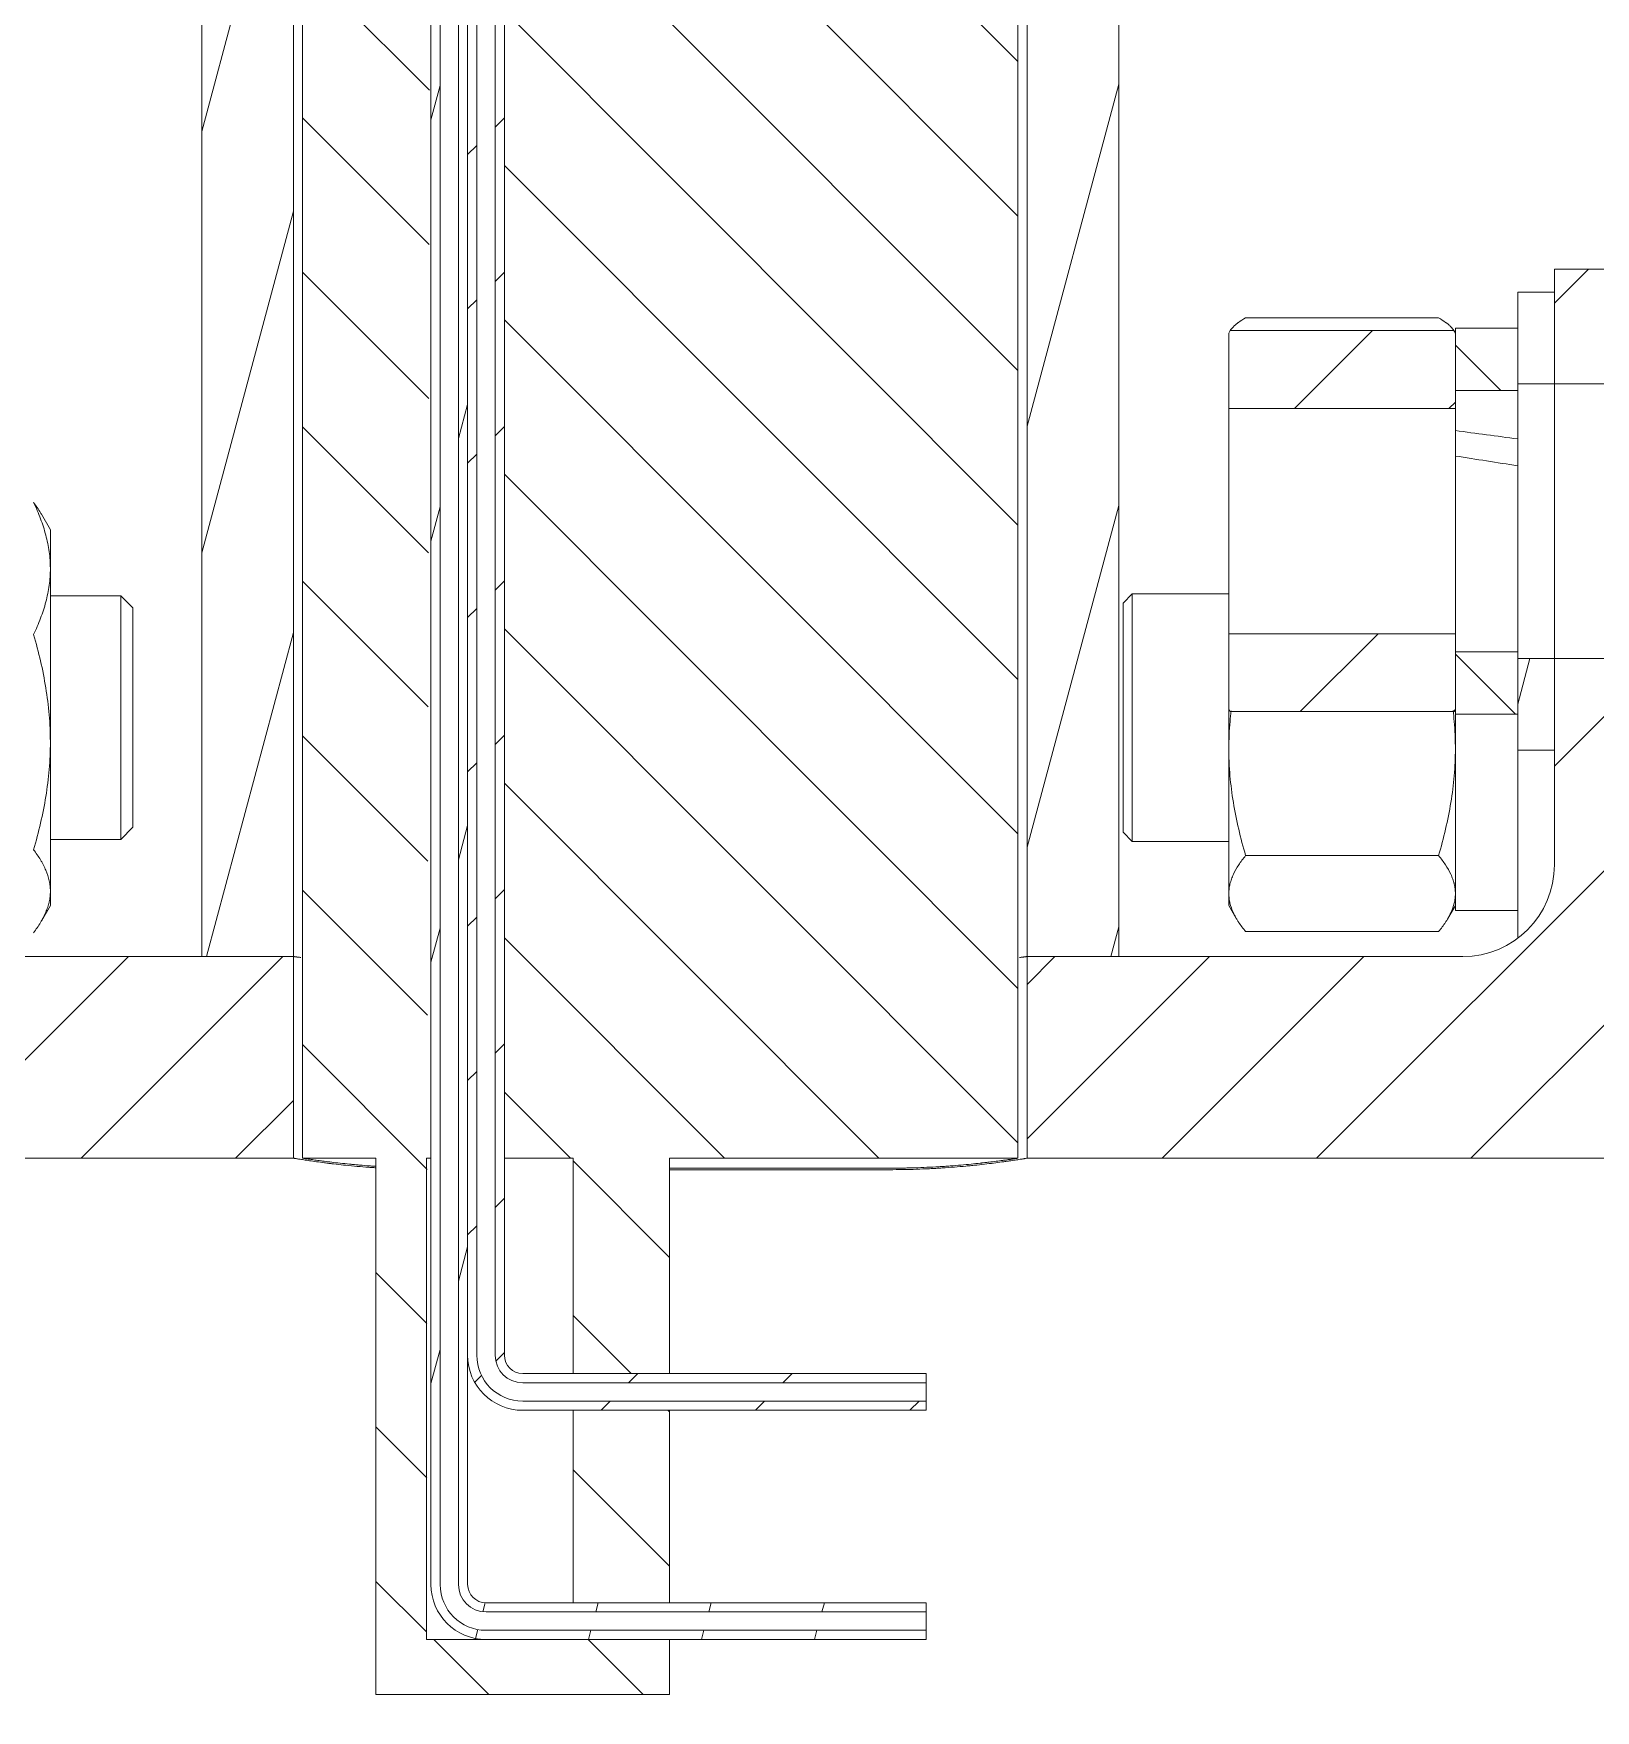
# Model space of a CAD drawing. Header units: millimetres. Extents: x 0 to 2970, y 0 to 2245.
# Drawn here: x 675.4 to 845.7, y 805.6 to 988.5 of the extents above; entities that cross this region are included whole.
import ezdxf

# ---------------------------------------------------------------- set-up
doc = ezdxf.new("R2010")
doc.units = ezdxf.units.MM
doc.layers.add('1', color=7, linetype='Continuous', true_color=0xffffff)
doc.layers.add('2', color=7, linetype='Continuous', true_color=0xffffff)

msp = doc.modelspace()

# ---------------------------------------------------------------- hatches: boundary and pattern name
at = {"layer": '1', "linetype": 'Continuous', "lineweight": 18}
h = msp.add_hatch(dxfattribs=at)
h.set_pattern_fill('ANSI31', color=4, scale=3.75, angle=360, style=0)
edge = h.paths.add_edge_path(flags=0)
edge.add_line((706.73, 1155.8), (720.73, 1155.8))
edge.add_arc((720.73, 1152.8), 3, 0, 90, ccw=False)
edge.add_line((723.73, 1152.8), (723.73, 844.3))
edge.add_arc((728.73, 844.3), 5, 180, 270)
edge.add_line((728.73, 839.3), (772.73, 839.3))
edge.add_line((772.73, 839.3), (772.73, 838.3))
edge.add_line((772.73, 838.3), (728.73, 838.3))
edge.add_arc((728.73, 844.3), 6, 180, 270, ccw=False)
edge.add_line((722.73, 844.3), (722.73, 1152.8))
edge.add_arc((720.73, 1152.8), 2, 360, 450)
edge.add_line((720.73, 1154.8), (706.73, 1154.8))
edge.add_line((706.73, 1154.8), (706.73, 1155.8))
edge = h.paths.add_edge_path(flags=0)
edge.add_line((706.73, 1158.8), (720.73, 1158.8))
edge.add_arc((720.73, 1152.8), 6, 0, 90, ccw=False)
edge.add_line((726.73, 1152.8), (726.73, 844.3))
edge.add_arc((728.73, 844.3), 2, 180, 270)
edge.add_line((728.73, 842.3), (772.73, 842.3))
edge.add_line((772.73, 842.3), (772.73, 841.3))
edge.add_line((772.73, 841.3), (728.73, 841.3))
edge.add_arc((728.73, 844.3), 3, 180, 270, ccw=False)
edge.add_line((725.73, 844.3), (725.73, 1152.8))
edge.add_arc((720.73, 1152.8), 5, 360, 450)
edge.add_line((720.73, 1157.8), (706.73, 1157.8))
edge.add_line((706.73, 1157.8), (706.73, 1158.8))
h = msp.add_hatch(dxfattribs=at)
h.set_pattern_fill('ANSI31', color=4, scale=3.75, angle=29.985, style=0)
edge = h.paths.add_edge_path(flags=0)
edge.add_arc((716.73, 1122.8), 6, 0, 90, ccw=False)
edge.add_line((722.73, 1122.8), (722.73, 819.3))
edge.add_arc((724.73, 819.3), 2, 180, 270)
edge.add_line((724.73, 817.3), (772.73, 817.3))
edge.add_line((772.73, 817.3), (772.73, 816.3))
edge.add_line((772.73, 816.3), (724.73, 816.3))
edge.add_arc((724.73, 819.3), 3, 180, 270, ccw=False)
edge.add_line((721.73, 819.3), (721.73, 1122.8))
edge.add_arc((716.73, 1122.8), 5, 360, 450)
edge.add_line((716.73, 1127.8), (706.73, 1127.8))
edge.add_line((706.73, 1127.8), (706.73, 1128.8))
edge.add_line((706.73, 1128.8), (716.73, 1128.8))
edge = h.paths.add_edge_path(flags=0)
edge.add_line((706.73, 1125.8), (706.73, 1124.8))
edge.add_line((706.73, 1124.8), (716.73, 1124.8))
edge.add_arc((716.73, 1122.8), 2, 0, 90, ccw=False)
edge.add_line((718.73, 1122.8), (718.73, 819.3))
edge.add_arc((724.73, 819.3), 6, 180, 270)
edge.add_line((724.73, 813.3), (772.73, 813.3))
edge.add_line((772.73, 813.3), (772.73, 814.3))
edge.add_line((772.73, 814.3), (724.73, 814.3))
edge.add_arc((724.73, 819.3), 5, 180, 270, ccw=False)
edge.add_line((719.73, 819.3), (719.73, 1122.8))
edge.add_arc((716.73, 1122.8), 3, 360, 450)
edge.add_line((716.73, 1125.8), (706.73, 1125.8))
h = msp.add_hatch(dxfattribs=at)
h.set_pattern_fill('ANSI31', color=4, scale=3.75, angle=89.9544, style=0)
h.paths.add_polyline_path([(783.73, 1047.3), (783.73, 1076.3), (726.73, 1076.3), (726.73, 865.8), (734.23, 865.8), (734.23, 842.3), (744.73, 842.3), (744.73, 865.8), (782.73, 865.8), (782.73, 1047.3)], flags=0)
h.paths.add_polyline_path([(704.73, 1047.3), (704.73, 865.8), (712.73, 865.8), (712.73, 807.3), (744.73, 807.3), (744.73, 813.3), (734.23, 813.3), (718.23, 813.3), (718.33, 865.8), (718.73, 1076.3), (703.73, 1076.3), (703.73, 1047.3)], flags=0)
h.paths.add_polyline_path([(744.73, 817.3), (744.73, 838.3), (734.23, 838.3), (734.23, 817.3)], flags=0)
h = msp.add_hatch(dxfattribs=at)
h.set_pattern_fill('ANSI31', color=4, scale=3.75, angle=360, style=0)
h.paths.add_polyline_path([(874.73, 587.8), (841.23, 587.8), (841.23, 600.3), (874.73, 600.3)], flags=0)
edge = h.paths.add_edge_path(flags=0)
edge.add_line((864.73, 865.8), (783.73, 865.8))
edge.add_line((783.73, 865.8), (783.73, 887.8))
edge.add_line((783.73, 887.8), (831.23, 887.8))
edge.add_arc((831.23, 897.8), 10, 270, 360)
edge.add_line((841.23, 897.8), (841.23, 920.3))
edge.add_line((841.23, 920.3), (874.73, 920.3))
edge.add_line((874.73, 920.3), (874.73, 900.8))
edge.add_line((874.73, 900.8), (872.73, 900.8))
edge.add_line((872.73, 900.8), (872.73, 891.3))
edge.add_line((872.73, 891.3), (868.49, 891.3))
edge.add_line((868.49, 891.3), (868.49, 884))
edge.add_line((868.49, 884), (872.73, 884))
edge.add_line((872.73, 884), (872.73, 876.8))
edge.add_line((872.73, 876.8), (864.73, 876.8))
edge.add_line((864.73, 876.8), (864.73, 871.55))
edge.add_line((864.73, 871.55), (848.73, 871.55))
edge.add_line((848.73, 871.55), (847.68, 869.8))
edge.add_line((847.68, 869.8), (848.73, 868.05))
edge.add_line((848.73, 868.05), (864.73, 868.05))
edge.add_line((864.73, 868.05), (864.73, 865.8))
h.paths.add_polyline_path([(874.73, 950.3), (841.23, 950.3), (841.23, 962.8), (874.73, 962.8)], flags=0)
h.paths.add_polyline_path([(641.73, 587.8), (610.23, 587.8), (610.23, 600.3), (641.73, 600.3)], flags=0)
h.paths.add_polyline_path([(641.73, 950.3), (610.23, 950.3), (610.23, 962.8), (641.73, 962.8)], flags=0)
edge = h.paths.add_edge_path(flags=0)
edge.add_line((851.88, 679.02), (864.73, 678.88))
edge.add_line((864.73, 678.88), (864.73, 673.8))
edge.add_line((864.73, 673.8), (872.73, 673.8))
edge.add_line((872.73, 673.8), (872.73, 666.6))
edge.add_line((872.73, 666.6), (868.49, 666.6))
edge.add_line((868.49, 666.6), (868.49, 659.3))
edge.add_line((868.49, 659.3), (872.73, 659.3))
edge.add_line((872.73, 659.3), (872.73, 649.8))
edge.add_line((872.73, 649.8), (874.73, 649.8))
edge.add_line((874.73, 649.8), (874.73, 630.3))
edge.add_line((874.73, 630.3), (841.23, 630.3))
edge.add_line((841.23, 630.3), (841.23, 652.8))
edge.add_arc((831.23, 652.8), 10, 0, 90)
edge.add_line((831.23, 662.8), (651.73, 662.8))
edge.add_arc((651.73, 652.8), 10, 90, 180)
edge.add_line((641.73, 652.8), (641.73, 630.3))
edge.add_line((641.73, 630.3), (610.23, 630.3))
edge.add_line((610.23, 630.3), (610.23, 635.3))
edge.add_line((610.23, 635.3), (607.73, 635.3))
edge.add_line((607.73, 635.3), (607.73, 684.8))
edge.add_line((607.73, 684.8), (864.73, 684.8))
edge.add_line((864.73, 684.8), (864.73, 682.72))
edge.add_line((864.73, 682.72), (851.88, 682.59))
edge.add_line((851.88, 682.59), (848.73, 682.55))
edge.add_line((848.73, 682.55), (847.68, 680.8))
edge.add_line((847.68, 680.8), (848.73, 679.05))
edge.add_line((848.73, 679.05), (851.88, 679.02))
edge = h.paths.add_edge_path(flags=0)
edge.add_line((607.73, 915.3), (610.23, 915.3))
edge.add_line((610.23, 915.3), (610.23, 920.3))
edge.add_line((610.23, 920.3), (641.73, 920.3))
edge.add_line((641.73, 920.3), (641.73, 897.8))
edge.add_arc((651.73, 897.8), 10, 180, 270)
edge.add_line((651.73, 887.8), (703.73, 887.8))
edge.add_line((703.73, 887.8), (703.73, 865.8))
edge.add_line((703.73, 865.8), (607.73, 865.8))
edge.add_line((607.73, 865.8), (607.73, 915.3))
h = msp.add_hatch(dxfattribs=at)
h.set_pattern_fill('ANSI31', color=4, scale=3.75, angle=29.985, style=0)
h.paths.add_polyline_path([(837.23, 920.3), (841.23, 920.3), (841.23, 910.3), (837.23, 910.3)], flags=0)
h.paths.add_polyline_path([(841.23, 950.3), (837.23, 950.3), (837.23, 960.3), (841.23, 960.3)], flags=0)
h = msp.add_hatch(dxfattribs=at)
h.set_pattern_fill('ANSI31', color=4, scale=3.75, angle=360, style=0)
h.paths.add_polyline_path([(805.73, 914.52), (830.43, 914.52), (830.43, 923.02), (805.73, 923.02)], flags=0)
h.paths.add_polyline_path([(830.43, 956.09), (805.73, 956.09), (805.73, 947.59), (830.43, 947.59)], flags=0)
h = msp.add_hatch(dxfattribs=at)
h.set_pattern_fill('ANSI31', color=4, scale=3.75, angle=89.9544, style=0)
h.paths.add_polyline_path([(837.23, 949.55), (830.43, 949.55), (830.43, 956.35), (837.23, 956.35)], flags=0)
h.paths.add_polyline_path([(830.43, 921.05), (837.23, 921.05), (837.23, 914.25), (830.43, 914.25)], flags=0)
at = {"layer": '2', "linetype": 'Continuous', "lineweight": 18}
h = msp.add_hatch(dxfattribs=at)
h.set_pattern_fill('ANSI31', color=4, scale=3.75, angle=29.985, style=0)
h.paths.add_polyline_path([(783.73, 1019.8), (793.73, 1019.8), (793.73, 887.8), (783.73, 887.8)], flags=0)
h.paths.add_polyline_path([(693.73, 1019.8), (703.73, 1019.8), (703.73, 887.8), (693.73, 887.8)], flags=0)

# ---------------------------------------------------------------- linework, layer by layer
at = {"layer": '1', "color": 7, "linetype": 'Continuous', "lineweight": 18}
for p, q in [((722.73, 1152.8), (722.73, 844.3)), ((723.73, 844.3), (723.73, 1152.8)), ((725.73, 1152.8), (725.73, 844.3)), ((726.73, 844.3), (726.73, 1152.8)), ((718.73, 1122.8), (718.73, 819.3)), ((719.73, 819.3), (719.73, 1122.8)), ((721.73, 1122.8), (721.73, 819.3)), ((722.73, 819.3), (722.73, 1122.8)), ((718.73, 1076.3), (718.73, 865.8)), ((726.73, 1076.3), (726.73, 865.8)), ((704.73, 1047.3), (704.73, 865.8)), ((782.73, 865.8), (782.73, 1047.3)), ((841.23, 962.8), (874.73, 962.8)), ((841.23, 950.3), (841.23, 962.8)), ((837.23, 960.3), (841.23, 960.3)), ((837.23, 960.3), (837.23, 950.3)), ((841.23, 950.3), (841.23, 960.3)), ((807.56, 957.47), (828.6, 957.47)), ((805.73, 955.8), (805.89, 956.09)), ((805.73, 955.8), (805.73, 947.59)), ((830.26, 956.09), (805.89, 956.09)), ((830.26, 956.09), (830.43, 955.8)), ((830.43, 956.35), (837.23, 956.35)), ((830.43, 956.35), (830.43, 949.55)), ((830.43, 947.59), (830.43, 955.8)), ((837.23, 949.55), (837.23, 956.35)), ((837.23, 949.55), (830.43, 949.55)), ((841.23, 950.3), (837.23, 950.3)), ((837.23, 944.27), (837.23, 949.55)), ((841.23, 950.3), (841.23, 931.04)), ((841.23, 920.3), (841.23, 950.3)), ((874.73, 950.3), (841.23, 950.3)), ((805.73, 923.02), (805.73, 947.59)), ((830.43, 947.59), (805.73, 947.59)), ((830.43, 923.02), (830.43, 947.59)), ((837.23, 944.27), (837.23, 941.74)), ((837.23, 941.74), (837.23, 941.34)), ((837.23, 921.05), (837.23, 941.34)), ((677.23, 934.37), (676.25, 936.06)), ((677.23, 930.13), (677.23, 934.37)), ((677.23, 911.19), (677.23, 930.13)), ((841.23, 931.04), (841.23, 920.3)), ((684.9, 927.16), (677.23, 927.16)), ((686.23, 925.83), (684.9, 927.16)), ((684.9, 900.58), (684.9, 927.16)), ((686.23, 925.83), (686.23, 901.91)), ((795.2, 927.37), (794.2, 926.37)), ((794.2, 901.37), (794.2, 926.37)), ((805.73, 927.37), (795.2, 927.37)), ((795.2, 927.37), (795.2, 908.14)), ((805.73, 923.02), (830.43, 923.02)), ((805.73, 923.02), (805.73, 914.8)), ((830.43, 914.8), (830.43, 923.02)), ((830.43, 921.05), (837.23, 921.05)), ((830.43, 921.05), (830.43, 914.25)), ((837.23, 914.25), (837.23, 921.05)), ((837.23, 920.3), (841.23, 920.3)), ((837.23, 920.3), (837.23, 910.3)), ((841.23, 910.3), (841.23, 920.3)), ((841.23, 897.8), (841.23, 920.3)), ((841.23, 920.3), (874.73, 920.3)), ((805.73, 914.8), (805.73, 910.49)), ((805.89, 914.52), (805.73, 914.8)), ((830.43, 914.8), (830.26, 914.52)), ((805.89, 914.52), (830.26, 914.52)), ((830.43, 892.82), (830.43, 914.25)), ((837.23, 914.25), (830.43, 914.25)), ((677.23, 894.93), (677.23, 911.19)), ((805.73, 910.49), (805.73, 894.67)), ((837.23, 910.31), (837.23, 889.8)), ((841.23, 910.3), (837.23, 910.3)), ((795.2, 900.37), (795.2, 908.14)), ((677.23, 900.58), (684.9, 900.58)), ((684.9, 900.58), (686.23, 901.91)), ((794.2, 901.37), (795.2, 900.37)), ((795.2, 900.37), (805.73, 900.37)), ((807.56, 898.82), (828.6, 898.82)), ((677.23, 894.93), (677.23, 893.37)), ((805.73, 893.37), (805.73, 894.67)), ((676.25, 891.68), (677.23, 893.37)), ((805.73, 893.37), (806.54, 891.96)), ((829.61, 891.96), (830.43, 893.37)), ((830.43, 892.82), (837.23, 892.82)), ((807.56, 890.52), (828.6, 890.52)), ((651.73, 887.8), (703.73, 887.8)), ((703.73, 887.8), (703.73, 865.8)), ((783.73, 865.8), (783.73, 887.8)), ((783.73, 887.8), (831.23, 887.8)), ((703.73, 865.8), (607.73, 865.8)), ((712.73, 865.8), (704.73, 865.8)), ((712.73, 865.8), (712.73, 807.3)), ((718.73, 865.8), (718.23, 865.8)), ((718.23, 813.3), (718.23, 865.8)), ((734.23, 865.8), (726.73, 865.8)), ((734.23, 865.8), (734.23, 842.3)), ((782.73, 865.8), (744.73, 865.8)), ((744.73, 842.3), (744.73, 865.8)), ((864.73, 865.8), (783.73, 865.8)), ((768.73, 864.71), (744.73, 864.71)), ((744.73, 864.55), (768.73, 864.55)), ((728.73, 842.3), (772.73, 842.3)), ((744.73, 842.3), (734.23, 842.3)), ((772.73, 841.3), (772.73, 842.3)), ((772.73, 841.3), (728.73, 841.3)), ((772.73, 839.3), (772.73, 841.3)), ((728.73, 839.3), (772.73, 839.3)), ((772.73, 838.3), (728.73, 838.3)), ((734.23, 817.3), (734.23, 838.3)), ((734.23, 838.3), (744.73, 838.3)), ((744.73, 817.3), (744.73, 838.3)), ((772.73, 838.3), (772.73, 839.3)), ((724.73, 817.3), (772.73, 817.3)), ((772.73, 816.3), (724.73, 816.3)), ((744.73, 817.3), (734.23, 817.3)), ((772.73, 817.3), (772.73, 816.3)), ((772.73, 814.3), (772.73, 816.3)), ((724.73, 814.3), (772.73, 814.3)), ((772.73, 814.3), (772.73, 813.3)), ((718.23, 813.3), (734.23, 813.3)), ((772.73, 813.3), (724.73, 813.3)), ((734.23, 813.3), (744.73, 813.3)), ((744.73, 807.3), (744.73, 813.3)), ((712.73, 807.3), (744.73, 807.3))]:
    msp.add_line(p, q, dxfattribs=at)
for centre, radius, start, end in [((831.23, 897.8), 10, 270, 0), ((728.73, 844.3), 6, 180, 270), ((728.73, 844.3), 5, 180, 270), ((728.73, 844.3), 3, 180, 270), ((728.73, 844.3), 2, 180, 270), ((724.73, 819.3), 6, 180, 270), ((724.73, 819.3), 5, 180, 270), ((724.73, 819.3), 3, 180, 270), ((724.73, 819.3), 2, 180, 270)]:
    msp.add_arc(centre, radius, start, end, dxfattribs=at)
for centre, start_param, end_param in [((847.02, 935.3), 4.847612, 4.932925), ((827.44, 935.3), 4.604738, 4.68917)]:
    msp.add_ellipse(centre, major_axis=(-80.81, 12.19), ratio=0.091429, start_param=start_param, end_param=end_param, dxfattribs=at)
for points, knots in [([(807.56, 957.47), (807.28, 957.32), (807.03, 957.16), (806.77, 956.97), (806.74, 956.95), (806.69, 956.91), (806.61, 956.85), (806.43, 956.71), (806.3, 956.59), (806.08, 956.37), (805.97, 956.23), (805.89, 956.09)], [0, 0, 0, 0, 0.350286, 0.350286, 0.394071, 0.394071, 0.437857, 0.525429, 0.700571, 0.700571, 1, 1, 1, 1]), ([(830.26, 956.09), (830.18, 956.23), (830.07, 956.37), (829.86, 956.59), (829.72, 956.71), (829.55, 956.85), (829.47, 956.91), (829.41, 956.95), (829.38, 956.97), (829.13, 957.16), (828.87, 957.32), (828.6, 957.47)], [0, 0, 0, 0, 0.299429, 0.299429, 0.474571, 0.562143, 0.605929, 0.605929, 0.649714, 0.649714, 1, 1, 1, 1]), ([(675.4, 937.34), (675.67, 936.97), (675.93, 936.6), (676.18, 936.17), (676.21, 936.13), (676.25, 936.07), (676.26, 936.05), (676.26, 936.04)], [0, 0, 0, 0, 0.860678, 0.860678, 0.968263, 0.968263, 1, 1, 1, 1]), ([(677.23, 930.13), (677.23, 930.28), (677.22, 930.44), (677.22, 930.67), (677.21, 930.74), (677.21, 930.9), (677.18, 931.28), (677.14, 931.66), (677.02, 932.57), (676.89, 933.18), (676.57, 934.38), (676.38, 934.97), (675.93, 936.16), (675.68, 936.75), (675.4, 937.34)], [0, 0, 0, 0, 0.0625, 0.0625, 0.09375, 0.09375, 0.125, 0.25, 0.25, 0.5, 0.5, 0.75, 0.75, 1, 1, 1, 1]), ([(675.4, 922.93), (675.68, 923.52), (675.93, 924.11), (676.38, 925.3), (676.58, 925.89), (676.89, 927.09), (677.02, 927.7), (677.14, 928.61), (677.17, 928.91), (677.22, 929.52), (677.23, 929.83), (677.23, 930.13)], [0, 0, 0, 0, 0.25, 0.25, 0.5, 0.5, 0.75, 0.75, 0.875, 0.875, 1, 1, 1, 1]), ([(677.23, 911.19), (677.23, 911.44), (677.22, 911.69), (677.22, 912.07), (677.21, 912.19), (677.21, 912.44), (677.18, 913.06), (677.14, 913.68), (677.02, 915.17), (676.89, 916.15), (676.57, 918.1), (676.38, 919.08), (675.93, 921.01), (675.68, 921.97), (675.4, 922.93)], [0, 0, 0, 0, 0.0625, 0.0625, 0.09375, 0.09375, 0.125, 0.25, 0.25, 0.5, 0.5, 0.75, 0.75, 1, 1, 1, 1]), ([(805.97, 914.62), (805.93, 914.24), (805.89, 913.85), (805.81, 912.97), (805.78, 912.47), (805.74, 911.48), (805.73, 910.99), (805.73, 910.49)], [0, 0, 0, 0, 0.283956, 0.283956, 0.641978, 0.641978, 1, 1, 1, 1]), ([(830.43, 910.49), (830.43, 910.74), (830.42, 910.99), (830.42, 911.36), (830.41, 911.48), (830.41, 911.73), (830.38, 912.35), (830.34, 912.97), (830.27, 913.85), (830.23, 914.24), (830.18, 914.63)], [0, 0, 0, 0, 0.179179, 0.179179, 0.268769, 0.268769, 0.358359, 0.716717, 0.716717, 1, 1, 1, 1]), ([(675.4, 899.46), (675.68, 900.42), (675.93, 901.38), (676.38, 903.32), (676.58, 904.29), (676.89, 906.24), (677.02, 907.22), (677.14, 908.71), (677.17, 909.2), (677.22, 910.19), (677.23, 910.69), (677.23, 911.19)], [0, 0, 0, 0, 0.25, 0.25, 0.5, 0.5, 0.75, 0.75, 0.875, 0.875, 1, 1, 1, 1]), ([(805.73, 910.49), (805.73, 910.24), (805.73, 910), (805.74, 909.62), (805.74, 909.5), (805.75, 909.25), (805.77, 908.63), (805.81, 908.01), (805.94, 906.54), (806.06, 905.56), (806.38, 903.62), (806.58, 902.65), (807.03, 900.73), (807.28, 899.77), (807.56, 898.82)], [0, 0, 0, 0, 0.0625, 0.0625, 0.09375, 0.09375, 0.125, 0.25, 0.25, 0.5, 0.5, 0.75, 0.75, 1, 1, 1, 1]), ([(828.6, 898.82), (828.88, 899.77), (829.13, 900.73), (829.58, 902.66), (829.78, 903.62), (830.09, 905.57), (830.22, 906.54), (830.34, 908.02), (830.37, 908.51), (830.42, 909.5), (830.43, 909.99), (830.43, 910.49)], [0, 0, 0, 0, 0.25, 0.25, 0.5, 0.5, 0.75, 0.75, 0.875, 0.875, 1, 1, 1, 1]), ([(677.23, 894.93), (677.23, 895.12), (677.22, 895.31), (677.17, 895.69), (677.14, 895.88), (677.02, 896.45), (676.9, 896.83), (676.66, 897.4), (676.52, 897.68), (676.35, 898.01), (676.27, 898.15), (676.21, 898.25), (676.18, 898.3), (675.93, 898.72), (675.67, 899.09), (675.4, 899.46)], [0, 0, 0, 0, 0.125, 0.125, 0.25, 0.25, 0.5, 0.5, 0.625, 0.6875, 0.71875, 0.71875, 0.75, 0.75, 1, 1, 1, 1]), ([(805.73, 894.67), (805.73, 894.84), (805.75, 895.2), (805.81, 895.55), (805.86, 895.77), (805.88, 895.81), (805.9, 895.9), (805.94, 896.03), (806.04, 896.34), (806.14, 896.6), (806.39, 897.12), (806.58, 897.46), (807.03, 898.14), (807.28, 898.48), (807.56, 898.82)], [0, 0, 0, 0, 0.125, 0.25, 0.25, 0.28125, 0.28125, 0.3125, 0.375, 0.5, 0.5, 0.75, 0.75, 1, 1, 1, 1]), ([(830.43, 894.67), (830.43, 894.84), (830.41, 895.2), (830.34, 895.55), (830.29, 895.77), (830.28, 895.81), (830.25, 895.9), (830.22, 896.03), (830.12, 896.34), (830.01, 896.6), (829.77, 897.12), (829.57, 897.46), (829.13, 898.14), (828.87, 898.48), (828.6, 898.82)], [0, 0, 0, 0, 0.125, 0.25, 0.25, 0.28125, 0.28125, 0.3125, 0.375, 0.5, 0.5, 0.75, 0.75, 1, 1, 1, 1]), ([(677.23, 894.93), (677.23, 894.74), (677.21, 894.35), (677.14, 893.97), (677.09, 893.73), (677.08, 893.68), (677.05, 893.58), (677.02, 893.44), (676.92, 893.1), (676.81, 892.82), (676.57, 892.25), (676.37, 891.88), (675.93, 891.13), (675.67, 890.77), (675.4, 890.4)], [0, 0, 0, 0, 0.125, 0.25, 0.25, 0.28125, 0.28125, 0.3125, 0.375, 0.5, 0.5, 0.75, 0.75, 1, 1, 1, 1]), ([(805.73, 894.67), (805.73, 894.49), (805.74, 894.32), (805.78, 893.97), (805.81, 893.79), (805.94, 893.27), (806.06, 892.93), (806.3, 892.41), (806.43, 892.15), (806.61, 891.84), (806.69, 891.71), (806.74, 891.63), (806.77, 891.59), (807.03, 891.2), (807.28, 890.86), (807.56, 890.52)], [0, 0, 0, 0, 0.125, 0.125, 0.25, 0.25, 0.5, 0.5, 0.625, 0.6875, 0.71875, 0.71875, 0.75, 0.75, 1, 1, 1, 1]), ([(828.6, 890.52), (828.87, 890.86), (829.13, 891.2), (829.38, 891.59), (829.41, 891.63), (829.47, 891.71), (829.55, 891.84), (829.72, 892.15), (829.86, 892.41), (830.1, 892.93), (830.22, 893.27), (830.34, 893.79), (830.37, 893.97), (830.42, 894.32), (830.43, 894.49), (830.43, 894.67)], [0, 0, 0, 0, 0.25, 0.25, 0.28125, 0.28125, 0.3125, 0.375, 0.5, 0.5, 0.75, 0.75, 0.875, 0.875, 1, 1, 1, 1]), ([(703.73, 887.8), (703.73, 887.8), (703.75, 887.8), (703.81, 887.79), (703.82, 887.79), (703.85, 887.79), (703.9, 887.78), (703.97, 887.77), (704.11, 887.75), (704.23, 887.74), (704.43, 887.71), (704.49, 887.71), (704.55, 887.7)], [0, 0, 0, 0, 0.293032, 0.293032, 0.366844, 0.366844, 0.440655, 0.588279, 0.588279, 0.883525, 0.883525, 1, 1, 1, 1]), ([(782.9, 887.7), (782.96, 887.71), (783.02, 887.71), (783.15, 887.73), (783.21, 887.74), (783.29, 887.75), (783.3, 887.75), (783.33, 887.75), (783.35, 887.75), (783.39, 887.76), (783.41, 887.76), (783.53, 887.78), (783.61, 887.79), (783.7, 887.8), (783.73, 887.8), (783.73, 887.8), (783.73, 887.8), (783.73, 887.8)], [0, 0, 0, 0, 0.112832, 0.112832, 0.260324, 0.260324, 0.297198, 0.297198, 0.334071, 0.334071, 0.407817, 0.407817, 0.702802, 0.702802, 0.997788, 0.997788, 1, 1, 1, 1]), ([(703.73, 865.8), (703.73, 865.8), (703.75, 865.8), (703.81, 865.79), (703.82, 865.79), (703.85, 865.78), (703.9, 865.78), (703.97, 865.76), (704.11, 865.74), (704.23, 865.72), (704.51, 865.68), (704.68, 865.65), (704.96, 865.61), (705.06, 865.59), (705.27, 865.56), (705.38, 865.54), (705.73, 865.49), (705.98, 865.46), (706.52, 865.38), (706.81, 865.34), (707.28, 865.28), (707.44, 865.26), (707.69, 865.23), (707.81, 865.22), (707.94, 865.2), (708.03, 865.19), (708.07, 865.19), (708.46, 865.14), (708.83, 865.1), (709.58, 865.02), (709.97, 864.98), (710.78, 864.9), (711.2, 864.87), (711.75, 864.83), (711.86, 864.82), (712.02, 864.8), (712.08, 864.8), (712.19, 864.79), (712.37, 864.78), (712.56, 864.77), (712.69, 864.76)], [0, 0, 0, 0, 0.084242, 0.084242, 0.105462, 0.105462, 0.126682, 0.169121, 0.169121, 0.254, 0.254, 0.338879, 0.338879, 0.381318, 0.381318, 0.423758, 0.423758, 0.508636, 0.508636, 0.593515, 0.593515, 0.635955, 0.635955, 0.657174, 0.667784, 0.667784, 0.678394, 0.678394, 0.763273, 0.763273, 0.848152, 0.848152, 0.933031, 0.933031, 0.95425, 0.95425, 0.96486, 0.96486, 0.97547, 1, 1, 1, 1]), ([(712.65, 864.92), (712.47, 864.93), (712.3, 864.95), (711.72, 864.99), (711.33, 865.02), (710.76, 865.07), (710.57, 865.09), (710.3, 865.11), (710.21, 865.12), (710.07, 865.13), (710.02, 865.14), (709.93, 865.15), (709.53, 865.19), (709.15, 865.23), (708.51, 865.3), (708.2, 865.33), (707.62, 865.4), (707.35, 865.44), (707.03, 865.48), (706.97, 865.49), (706.84, 865.5), (706.78, 865.51), (706.6, 865.53), (706.49, 865.55), (706.17, 865.59), (705.97, 865.62), (705.62, 865.67), (705.47, 865.69), (705.27, 865.72), (705.21, 865.73), (705.14, 865.74), (705.12, 865.74), (705.1, 865.75), (705.08, 865.75), (705.04, 865.76), (705.02, 865.76), (704.91, 865.78), (704.84, 865.79), (704.75, 865.8), (704.73, 865.8), (704.73, 865.8), (704.73, 865.8), (704.73, 865.8)], [0, 0, 0, 0, 0.03768, 0.03768, 0.125104, 0.125104, 0.168816, 0.168816, 0.190672, 0.190672, 0.2016, 0.2016, 0.212528, 0.299952, 0.299952, 0.387376, 0.387376, 0.4748, 0.4748, 0.496656, 0.496656, 0.518512, 0.518512, 0.562224, 0.562224, 0.649648, 0.649648, 0.737072, 0.737072, 0.780784, 0.780784, 0.791712, 0.791712, 0.80264, 0.80264, 0.824496, 0.824496, 0.91192, 0.91192, 0.999344, 0.999344, 1, 1, 1, 1]), ([(782.73, 865.8), (782.73, 865.8), (782.71, 865.8), (782.65, 865.79), (782.64, 865.79), (782.61, 865.79), (782.56, 865.78), (782.5, 865.77), (782.37, 865.75), (782.26, 865.73), (781.99, 865.69), (781.84, 865.67), (781.58, 865.63), (781.48, 865.62), (781.36, 865.6), (781.34, 865.6), (781.28, 865.59), (781.21, 865.58), (781.13, 865.57), (780.86, 865.53), (780.62, 865.5), (780.12, 865.44), (779.85, 865.4), (779.41, 865.35), (779.26, 865.33), (779.03, 865.31), (778.91, 865.29), (778.79, 865.28), (778.71, 865.27), (778.67, 865.27), (778.31, 865.23), (777.97, 865.19), (777.26, 865.12), (776.9, 865.09), (776.14, 865.02), (775.75, 864.99), (775.24, 864.95), (775.14, 864.94), (774.93, 864.93), (774.83, 864.92), (774.52, 864.9), (774.31, 864.89), (773.67, 864.85), (773.24, 864.83), (772.37, 864.79), (771.93, 864.77), (771.25, 864.75), (771.03, 864.74), (770.69, 864.74), (770.57, 864.73), (770.4, 864.73), (770.34, 864.73), (770.23, 864.73), (770.17, 864.73), (769.65, 864.72), (769.19, 864.71), (768.73, 864.71)], [0, 0, 0, 0, 0.06206, 0.06206, 0.077693, 0.077693, 0.093325, 0.12459, 0.12459, 0.187119, 0.187119, 0.249648, 0.249648, 0.280913, 0.280913, 0.288729, 0.288729, 0.296545, 0.312178, 0.312178, 0.374707, 0.374707, 0.437236, 0.437236, 0.468501, 0.468501, 0.484133, 0.491949, 0.491949, 0.499766, 0.499766, 0.562295, 0.562295, 0.624824, 0.624824, 0.687353, 0.687353, 0.702986, 0.702986, 0.718618, 0.718618, 0.749883, 0.749883, 0.812412, 0.812412, 0.874941, 0.874941, 0.906206, 0.906206, 0.921838, 0.921838, 0.929655, 0.929655, 0.937471, 0.937471, 1, 1, 1, 1]), ([(768.73, 864.55), (769.22, 864.55), (769.72, 864.56), (770.69, 864.57), (771.18, 864.58), (772.14, 864.62), (772.61, 864.64), (773.2, 864.66), (773.38, 864.67), (773.55, 864.68), (773.67, 864.69), (773.73, 864.69), (774.02, 864.71), (774.25, 864.72), (774.93, 864.77), (775.37, 864.8), (776.23, 864.87), (776.65, 864.9), (777.26, 864.96), (777.46, 864.98), (777.76, 865.01), (777.86, 865.02), (778, 865.03), (778.05, 865.04), (778.15, 865.05), (778.58, 865.09), (778.99, 865.14), (779.68, 865.22), (780.01, 865.26), (780.63, 865.34), (780.92, 865.38), (781.26, 865.43), (781.33, 865.44), (781.46, 865.46), (781.66, 865.48), (781.84, 865.51), (782.18, 865.56), (782.39, 865.59), (782.77, 865.65), (782.93, 865.68), (783.15, 865.71), (783.21, 865.72), (783.29, 865.73), (783.3, 865.74), (783.33, 865.74), (783.35, 865.74), (783.39, 865.75), (783.41, 865.75), (783.53, 865.77), (783.61, 865.78), (783.7, 865.8), (783.73, 865.8), (783.73, 865.8), (783.73, 865.8), (783.73, 865.8)], [0, 0, 0, 0, 0.062471, 0.062471, 0.124941, 0.124941, 0.187412, 0.187412, 0.20303, 0.210839, 0.210839, 0.218648, 0.218648, 0.249883, 0.249883, 0.312354, 0.312354, 0.374824, 0.374824, 0.40606, 0.40606, 0.421677, 0.421677, 0.429486, 0.429486, 0.437295, 0.499766, 0.499766, 0.562236, 0.562236, 0.624707, 0.624707, 0.640325, 0.640325, 0.655943, 0.687178, 0.687178, 0.749649, 0.749649, 0.812119, 0.812119, 0.843355, 0.843355, 0.851164, 0.851164, 0.858972, 0.858972, 0.87459, 0.87459, 0.937061, 0.937061, 0.999531, 0.999531, 1, 1, 1, 1])]:
    msp.add_open_spline(points, degree=3, knots=knots, dxfattribs=at)
at = {"layer": '2', "color": 7, "linetype": 'Continuous', "lineweight": 18}
for p, q in [((693.73, 887.8), (693.73, 1019.8)), ((703.73, 1019.8), (703.73, 887.8)), ((783.73, 887.8), (783.73, 1019.8)), ((793.73, 1019.8), (793.73, 887.8)), ((703.73, 887.8), (693.73, 887.8)), ((793.73, 887.8), (783.73, 887.8))]:
    msp.add_line(p, q, dxfattribs=at)
for points, knots in [([(704.55, 887.7), (704.49, 887.71), (704.43, 887.71), (704.31, 887.73), (704.24, 887.74), (704.16, 887.75), (704.15, 887.75), (704.12, 887.75), (704.11, 887.75), (704.07, 887.76), (704.04, 887.76), (703.92, 887.78), (703.85, 887.79), (703.75, 887.8), (703.73, 887.8), (703.73, 887.8), (703.73, 887.8), (703.73, 887.8)], [0, 0, 0, 0, 0.112832, 0.112832, 0.260324, 0.260324, 0.297198, 0.297198, 0.334071, 0.334071, 0.407817, 0.407817, 0.702802, 0.702802, 0.997788, 0.997788, 1, 1, 1, 1]), ([(783.73, 887.8), (783.73, 887.8), (783.7, 887.8), (783.64, 887.79), (783.63, 887.79), (783.6, 887.79), (783.55, 887.78), (783.49, 887.77), (783.34, 887.75), (783.22, 887.74), (783.03, 887.71), (782.97, 887.71), (782.9, 887.7)], [0, 0, 0, 0, 0.293032, 0.293032, 0.366844, 0.366844, 0.440655, 0.588279, 0.588279, 0.883525, 0.883525, 1, 1, 1, 1])]:
    msp.add_open_spline(points, degree=3, knots=knots, dxfattribs=at)

doc.saveas('drawing.dxf')
